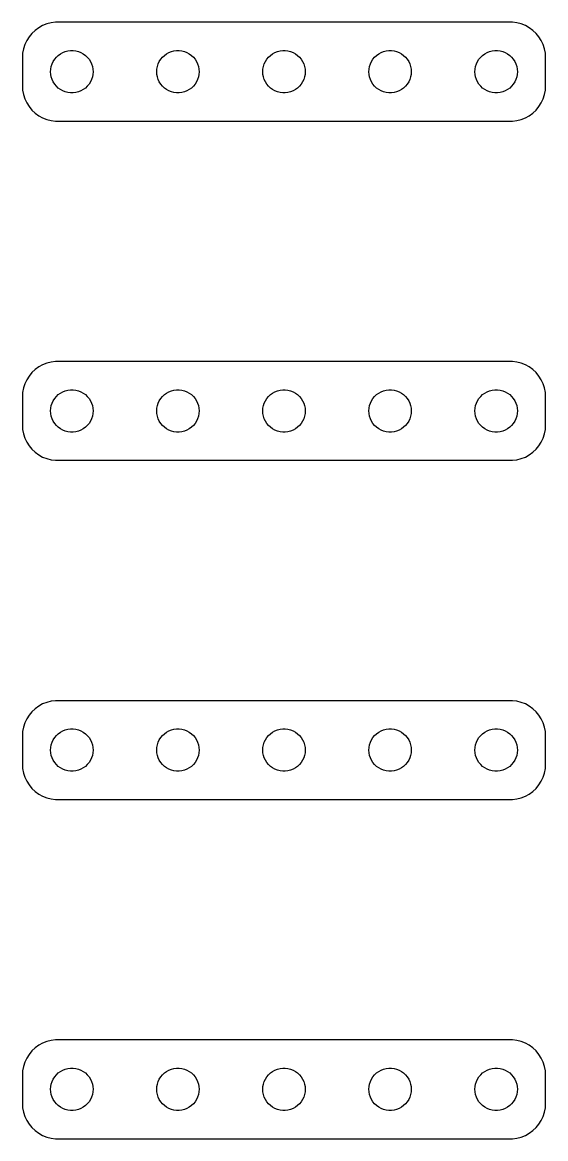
# Model space of a CAD drawing. Header units: metres. Extents: x -18.5 to 18.5, y 68.5 to 147.5.
import ezdxf

# ---------------------------------------------------------------- set-up
doc = ezdxf.new("R2010")
doc.units = ezdxf.units.M

msp = doc.modelspace()

# ---------------------------------------------------------------- linework, layer by layer
for p, q in [((-17.5936, 146.926), (-17.8224, 146.711)), ((-17.3396, 147.111), (-17.5936, 146.926)), ((-17.0644, 147.262), (-17.3396, 147.111)), ((-16.7725, 147.378), (-17.0644, 147.262)), ((-16.4684, 147.456), (-16.7725, 147.378)), ((-16.157, 147.495), (-16.4684, 147.456)), ((16.157, 147.495), (-16.157, 147.495)), ((16.4684, 147.456), (16.157, 147.495)), ((16.7725, 147.378), (16.4684, 147.456)), ((17.0644, 147.262), (16.7725, 147.378)), ((17.3396, 147.111), (17.0644, 147.262)), ((17.5936, 146.926), (17.3396, 147.111)), ((17.8224, 146.711), (17.5936, 146.926)), ((-18.1908, 146.204), (-18.3244, 145.92)), ((-18.0225, 146.469), (-18.1908, 146.204)), ((-17.8224, 146.711), (-18.0225, 146.469)), ((18.0225, 146.469), (17.8224, 146.711)), ((18.1908, 146.204), (18.0225, 146.469)), ((18.3244, 145.92), (18.1908, 146.204)), ((-18.4214, 145.622), (-18.4803, 145.313)), ((-18.3244, 145.92), (-18.4214, 145.622)), ((-15.8037, 145.266), (-15.6387, 145.357)), ((-15.6387, 145.357), (-15.4635, 145.427)), ((-15.4635, 145.427), (-15.2811, 145.473)), ((-15.2811, 145.473), (-15.0942, 145.497)), ((-15.0942, 145.497), (-14.9058, 145.497)), ((-14.9058, 145.497), (-14.7189, 145.473)), ((-14.7189, 145.473), (-14.5365, 145.427)), ((-14.5365, 145.427), (-14.3613, 145.357)), ((-14.3613, 145.357), (-14.1963, 145.266)), ((-8.30373, 145.266), (-8.13866, 145.357)), ((-8.13866, 145.357), (-7.96352, 145.427)), ((-7.96352, 145.427), (-7.78107, 145.473)), ((-7.78107, 145.473), (-7.59418, 145.497)), ((-7.59418, 145.497), (-7.40581, 145.497)), ((-7.40581, 145.497), (-7.21892, 145.473)), ((-7.21892, 145.473), (-7.03647, 145.427)), ((-7.03647, 145.427), (-6.86133, 145.357)), ((-6.86133, 145.357), (-6.69626, 145.266)), ((-0.803726, 145.266), (-0.638657, 145.357)), ((-0.638657, 145.357), (-0.463516, 145.427)), ((-0.463516, 145.427), (-0.281067, 145.473)), ((-0.281067, 145.473), (-0.094177, 145.497)), ((-0.094177, 145.497), (0.094177, 145.497)), ((0.094177, 145.497), (0.281067, 145.473)), ((0.281067, 145.473), (0.463516, 145.427)), ((0.463516, 145.427), (0.638657, 145.357)), ((0.638657, 145.357), (0.803726, 145.266)), ((6.69626, 145.266), (6.86133, 145.357)), ((6.86133, 145.357), (7.03647, 145.427)), ((7.03647, 145.427), (7.21892, 145.473)), ((7.21892, 145.473), (7.40581, 145.497)), ((7.40581, 145.497), (7.59418, 145.497)), ((7.59418, 145.497), (7.78107, 145.473)), ((7.78107, 145.473), (7.96352, 145.427)), ((7.96352, 145.427), (8.13866, 145.357)), ((8.13866, 145.357), (8.30373, 145.266)), ((14.1963, 145.266), (14.3613, 145.357)), ((14.3613, 145.357), (14.5365, 145.427)), ((14.5365, 145.427), (14.7189, 145.473)), ((14.7189, 145.473), (14.9058, 145.497)), ((14.9058, 145.497), (15.0942, 145.497)), ((15.0942, 145.497), (15.2811, 145.473)), ((15.2811, 145.473), (15.4635, 145.427)), ((15.4635, 145.427), (15.6387, 145.357)), ((15.6387, 145.357), (15.8037, 145.266)), ((18.4214, 145.622), (18.3244, 145.92)), ((18.4803, 145.313), (18.4214, 145.622)), ((-18.4803, 145.313), (-18.5, 145)), ((-18.5, 145), (-18.5, 143)), ((-16.4529, 144.373), (-16.3947, 144.552)), ((-16.3947, 144.552), (-16.3145, 144.723)), ((-16.3145, 144.723), (-16.2135, 144.882)), ((-16.2135, 144.882), (-16.0934, 145.027)), ((-16.0934, 145.027), (-15.9561, 145.156)), ((-15.9561, 145.156), (-15.8037, 145.266)), ((-14.1963, 145.266), (-14.0439, 145.156)), ((-14.0439, 145.156), (-13.9065, 145.027)), ((-13.9065, 145.027), (-13.7865, 144.882)), ((-13.7865, 144.882), (-13.6855, 144.723)), ((-13.6855, 144.723), (-13.6053, 144.552)), ((-13.6053, 144.552), (-13.5471, 144.373)), ((-8.95287, 144.373), (-8.89465, 144.552)), ((-8.89465, 144.552), (-8.81445, 144.723)), ((-8.81445, 144.723), (-8.71352, 144.882)), ((-8.71352, 144.882), (-8.59344, 145.027)), ((-8.59344, 145.027), (-8.45613, 145.156)), ((-8.45613, 145.156), (-8.30373, 145.266)), ((-6.69626, 145.266), (-6.54385, 145.156)), ((-6.54385, 145.156), (-6.40654, 145.027)), ((-6.40654, 145.027), (-6.28647, 144.882)), ((-6.28647, 144.882), (-6.18553, 144.723)), ((-6.18553, 144.723), (-6.10533, 144.552)), ((-6.10533, 144.552), (-6.04712, 144.373)), ((-1.45287, 144.373), (-1.39465, 144.552)), ((-1.39465, 144.552), (-1.31445, 144.723)), ((-1.31445, 144.723), (-1.21352, 144.882)), ((-1.21352, 144.882), (-1.09344, 145.027)), ((-1.09344, 145.027), (-0.956131, 145.156)), ((-0.956131, 145.156), (-0.803726, 145.266)), ((0.803726, 145.266), (0.956131, 145.156)), ((0.956131, 145.156), (1.09344, 145.027)), ((1.09344, 145.027), (1.21352, 144.882)), ((1.21352, 144.882), (1.31445, 144.723)), ((1.31445, 144.723), (1.39465, 144.552)), ((1.39465, 144.552), (1.45287, 144.373)), ((6.04712, 144.373), (6.10533, 144.552)), ((6.10533, 144.552), (6.18553, 144.723)), ((6.18553, 144.723), (6.28647, 144.882)), ((6.28647, 144.882), (6.40654, 145.027)), ((6.40654, 145.027), (6.54385, 145.156)), ((6.54385, 145.156), (6.69626, 145.266)), ((8.30373, 145.266), (8.45613, 145.156)), ((8.45613, 145.156), (8.59344, 145.027)), ((8.59344, 145.027), (8.71352, 144.882)), ((8.71352, 144.882), (8.81445, 144.723)), ((8.81445, 144.723), (8.89465, 144.552)), ((8.89465, 144.552), (8.95287, 144.373)), ((13.5471, 144.373), (13.6053, 144.552)), ((13.6053, 144.552), (13.6855, 144.723)), ((13.6855, 144.723), (13.7865, 144.882)), ((13.7865, 144.882), (13.9065, 145.027)), ((13.9065, 145.027), (14.0439, 145.156)), ((14.0439, 145.156), (14.1963, 145.266)), ((15.8037, 145.266), (15.9561, 145.156)), ((15.9561, 145.156), (16.0934, 145.027)), ((16.0934, 145.027), (16.2135, 144.882)), ((16.2135, 144.882), (16.3145, 144.723)), ((16.3145, 144.723), (16.3947, 144.552)), ((16.3947, 144.552), (16.4529, 144.373)), ((18.5, 145), (18.4803, 145.313)), ((18.5, 143), (18.5, 145)), ((-16.5, 144), (-16.4882, 144.188)), ((-16.4882, 143.812), (-16.5, 144)), ((-16.4882, 144.188), (-16.4529, 144.373)), ((-16.4529, 143.627), (-16.4882, 143.812)), ((-13.5471, 144.373), (-13.5118, 144.188)), ((-13.5118, 143.812), (-13.5471, 143.627)), ((-13.5118, 144.188), (-13.5, 144)), ((-13.5, 144), (-13.5118, 143.812)), ((-9, 144), (-8.98816, 144.188)), ((-8.98816, 143.812), (-9, 144)), ((-8.98816, 144.188), (-8.95287, 144.373)), ((-8.95287, 143.627), (-8.98816, 143.812)), ((-6.04712, 144.373), (-6.01183, 144.188)), ((-6.01183, 143.812), (-6.04712, 143.627)), ((-6.01183, 144.188), (-6, 144)), ((-6, 144), (-6.01183, 143.812)), ((-1.5, 144), (-1.48816, 144.188)), ((-1.48816, 143.812), (-1.5, 144)), ((-1.48816, 144.188), (-1.45287, 144.373)), ((-1.45287, 143.627), (-1.48816, 143.812)), ((1.45287, 144.373), (1.48816, 144.188)), ((1.48816, 143.812), (1.45287, 143.627)), ((1.48816, 144.188), (1.5, 144)), ((1.5, 144), (1.48816, 143.812)), ((6, 144), (6.01183, 144.188)), ((6.01183, 143.812), (6, 144)), ((6.01183, 144.188), (6.04712, 144.373)), ((6.04712, 143.627), (6.01183, 143.812)), ((8.95287, 144.373), (8.98816, 144.188)), ((8.98816, 143.812), (8.95287, 143.627)), ((8.98816, 144.188), (9, 144)), ((9, 144), (8.98816, 143.812)), ((13.5, 144), (13.5118, 144.188)), ((13.5118, 143.812), (13.5, 144)), ((13.5118, 144.188), (13.5471, 144.373)), ((13.5471, 143.627), (13.5118, 143.812)), ((16.4529, 144.373), (16.4882, 144.188)), ((16.4882, 143.812), (16.4529, 143.627)), ((16.4882, 144.188), (16.5, 144)), ((16.5, 144), (16.4882, 143.812)), ((-18.5, 143), (-18.4803, 142.687)), ((-16.3947, 143.448), (-16.4529, 143.627)), ((-16.3145, 143.277), (-16.3947, 143.448)), ((-16.2135, 143.118), (-16.3145, 143.277)), ((-16.0934, 142.973), (-16.2135, 143.118)), ((-15.9561, 142.844), (-16.0934, 142.973)), ((-13.9065, 142.973), (-14.0439, 142.844)), ((-13.7865, 143.118), (-13.9065, 142.973)), ((-13.6855, 143.277), (-13.7865, 143.118)), ((-13.6053, 143.448), (-13.6855, 143.277)), ((-13.5471, 143.627), (-13.6053, 143.448)), ((-8.89465, 143.448), (-8.95287, 143.627)), ((-8.81445, 143.277), (-8.89465, 143.448)), ((-8.71352, 143.118), (-8.81445, 143.277)), ((-8.59344, 142.973), (-8.71352, 143.118)), ((-8.45613, 142.844), (-8.59344, 142.973)), ((-6.40654, 142.973), (-6.54385, 142.844)), ((-6.28647, 143.118), (-6.40654, 142.973)), ((-6.18553, 143.277), (-6.28647, 143.118)), ((-6.10533, 143.448), (-6.18553, 143.277)), ((-6.04712, 143.627), (-6.10533, 143.448)), ((-1.39465, 143.448), (-1.45287, 143.627)), ((-1.31445, 143.277), (-1.39465, 143.448)), ((-1.21352, 143.118), (-1.31445, 143.277)), ((-1.09344, 142.973), (-1.21352, 143.118)), ((-0.956131, 142.844), (-1.09344, 142.973)), ((1.09344, 142.973), (0.956131, 142.844)), ((1.21352, 143.118), (1.09344, 142.973)), ((1.31445, 143.277), (1.21352, 143.118)), ((1.39465, 143.448), (1.31445, 143.277)), ((1.45287, 143.627), (1.39465, 143.448)), ((6.10533, 143.448), (6.04712, 143.627)), ((6.18553, 143.277), (6.10533, 143.448)), ((6.28647, 143.118), (6.18553, 143.277)), ((6.40654, 142.973), (6.28647, 143.118)), ((6.54385, 142.844), (6.40654, 142.973)), ((8.59344, 142.973), (8.45613, 142.844)), ((8.71352, 143.118), (8.59344, 142.973)), ((8.81445, 143.277), (8.71352, 143.118)), ((8.89465, 143.448), (8.81445, 143.277)), ((8.95287, 143.627), (8.89465, 143.448)), ((13.6053, 143.448), (13.5471, 143.627)), ((13.6855, 143.277), (13.6053, 143.448)), ((13.7865, 143.118), (13.6855, 143.277)), ((13.9065, 142.973), (13.7865, 143.118)), ((14.0439, 142.844), (13.9065, 142.973)), ((16.0934, 142.973), (15.9561, 142.844)), ((16.2135, 143.118), (16.0934, 142.973)), ((16.3145, 143.277), (16.2135, 143.118)), ((16.3947, 143.448), (16.3145, 143.277)), ((16.4529, 143.627), (16.3947, 143.448)), ((18.4803, 142.687), (18.5, 143)), ((-18.4803, 142.687), (-18.4214, 142.378)), ((-18.4214, 142.378), (-18.3244, 142.08)), ((-15.8037, 142.734), (-15.9561, 142.844)), ((-15.6387, 142.643), (-15.8037, 142.734)), ((-15.4635, 142.573), (-15.6387, 142.643)), ((-15.2811, 142.527), (-15.4635, 142.573)), ((-15.0942, 142.503), (-15.2811, 142.527)), ((-14.9058, 142.503), (-15.0942, 142.503)), ((-14.7189, 142.527), (-14.9058, 142.503)), ((-14.5365, 142.573), (-14.7189, 142.527)), ((-14.3613, 142.643), (-14.5365, 142.573)), ((-14.1963, 142.734), (-14.3613, 142.643)), ((-14.0439, 142.844), (-14.1963, 142.734)), ((-8.30373, 142.734), (-8.45613, 142.844)), ((-8.13866, 142.643), (-8.30373, 142.734)), ((-7.96352, 142.573), (-8.13866, 142.643)), ((-7.78107, 142.527), (-7.96352, 142.573)), ((-7.59418, 142.503), (-7.78107, 142.527)), ((-7.40581, 142.503), (-7.59418, 142.503)), ((-7.21892, 142.527), (-7.40581, 142.503)), ((-7.03647, 142.573), (-7.21892, 142.527)), ((-6.86133, 142.643), (-7.03647, 142.573)), ((-6.69626, 142.734), (-6.86133, 142.643)), ((-6.54385, 142.844), (-6.69626, 142.734)), ((-0.803726, 142.734), (-0.956131, 142.844)), ((-0.638657, 142.643), (-0.803726, 142.734)), ((-0.463516, 142.573), (-0.638657, 142.643)), ((-0.281067, 142.527), (-0.463516, 142.573)), ((-0.094177, 142.503), (-0.281067, 142.527)), ((0.094177, 142.503), (-0.094177, 142.503)), ((0.281067, 142.527), (0.094177, 142.503)), ((0.463516, 142.573), (0.281067, 142.527)), ((0.638657, 142.643), (0.463516, 142.573)), ((0.803726, 142.734), (0.638657, 142.643)), ((0.956131, 142.844), (0.803726, 142.734)), ((6.69626, 142.734), (6.54385, 142.844)), ((6.86133, 142.643), (6.69626, 142.734)), ((7.03647, 142.573), (6.86133, 142.643)), ((7.21892, 142.527), (7.03647, 142.573)), ((7.40581, 142.503), (7.21892, 142.527)), ((7.59418, 142.503), (7.40581, 142.503)), ((7.78107, 142.527), (7.59418, 142.503)), ((7.96352, 142.573), (7.78107, 142.527)), ((8.13866, 142.643), (7.96352, 142.573)), ((8.30373, 142.734), (8.13866, 142.643)), ((8.45613, 142.844), (8.30373, 142.734)), ((14.1963, 142.734), (14.0439, 142.844)), ((14.3613, 142.643), (14.1963, 142.734)), ((14.5365, 142.573), (14.3613, 142.643)), ((14.7189, 142.527), (14.5365, 142.573)), ((14.9058, 142.503), (14.7189, 142.527)), ((15.0942, 142.503), (14.9058, 142.503)), ((15.2811, 142.527), (15.0942, 142.503)), ((15.4635, 142.573), (15.2811, 142.527)), ((15.6387, 142.643), (15.4635, 142.573)), ((15.8037, 142.734), (15.6387, 142.643)), ((15.9561, 142.844), (15.8037, 142.734)), ((18.3244, 142.08), (18.4214, 142.378)), ((18.4214, 142.378), (18.4803, 142.687)), ((-18.3244, 142.08), (-18.1908, 141.796)), ((-18.1908, 141.796), (-18.0225, 141.531)), ((-18.0225, 141.531), (-17.8224, 141.289)), ((17.8224, 141.289), (18.0225, 141.531)), ((18.0225, 141.531), (18.1908, 141.796)), ((18.1908, 141.796), (18.3244, 142.08)), ((-17.8224, 141.289), (-17.5936, 141.074)), ((-17.5936, 141.074), (-17.3396, 140.889)), ((-17.3396, 140.889), (-17.0644, 140.738)), ((-17.0644, 140.738), (-16.7725, 140.622)), ((-16.7725, 140.622), (-16.4684, 140.544)), ((16.4684, 140.544), (16.7725, 140.622)), ((16.7725, 140.622), (17.0644, 140.738)), ((17.0644, 140.738), (17.3396, 140.889)), ((17.3396, 140.889), (17.5936, 141.074)), ((17.5936, 141.074), (17.8224, 141.289)), ((-16.4684, 140.544), (-16.157, 140.505)), ((-16.157, 140.505), (16.157, 140.505)), ((16.157, 140.505), (16.4684, 140.544)), ((-17.0644, 123.262), (-17.3396, 123.111)), ((-16.7725, 123.378), (-17.0644, 123.262)), ((-16.4684, 123.456), (-16.7725, 123.378)), ((-16.157, 123.495), (-16.4684, 123.456)), ((16.157, 123.495), (-16.157, 123.495)), ((16.4684, 123.456), (16.157, 123.495)), ((16.7725, 123.378), (16.4684, 123.456)), ((17.0644, 123.262), (16.7725, 123.378)), ((17.3396, 123.111), (17.0644, 123.262)), ((-18.0225, 122.469), (-18.1908, 122.204)), ((-17.8224, 122.711), (-18.0225, 122.469)), ((-17.5936, 122.926), (-17.8224, 122.711)), ((-17.3396, 123.111), (-17.5936, 122.926)), ((17.5936, 122.926), (17.3396, 123.111)), ((17.8224, 122.711), (17.5936, 122.926)), ((18.0225, 122.469), (17.8224, 122.711)), ((18.1908, 122.204), (18.0225, 122.469)), ((-18.3244, 121.92), (-18.4214, 121.622)), ((-18.1908, 122.204), (-18.3244, 121.92)), ((18.3244, 121.92), (18.1908, 122.204)), ((18.4214, 121.622), (18.3244, 121.92)), ((-18.4803, 121.313), (-18.5, 121)), ((-18.5, 121), (-18.5, 119)), ((-18.4214, 121.622), (-18.4803, 121.313)), ((-16.3145, 120.723), (-16.2135, 120.882)), ((-16.2135, 120.882), (-16.0934, 121.027)), ((-16.0934, 121.027), (-15.9561, 121.156)), ((-15.9561, 121.156), (-15.8037, 121.266)), ((-15.8037, 121.266), (-15.6387, 121.357)), ((-15.6387, 121.357), (-15.4635, 121.427)), ((-15.4635, 121.427), (-15.2811, 121.473)), ((-15.2811, 121.473), (-15.0942, 121.497)), ((-15.0942, 121.497), (-14.9058, 121.497)), ((-14.9058, 121.497), (-14.7189, 121.473)), ((-14.7189, 121.473), (-14.5365, 121.427)), ((-14.5365, 121.427), (-14.3613, 121.357)), ((-14.3613, 121.357), (-14.1963, 121.266)), ((-14.1963, 121.266), (-14.0439, 121.156)), ((-14.0439, 121.156), (-13.9065, 121.027)), ((-13.9065, 121.027), (-13.7865, 120.882)), ((-13.7865, 120.882), (-13.6855, 120.723)), ((-8.81445, 120.723), (-8.71352, 120.882)), ((-8.71352, 120.882), (-8.59344, 121.027)), ((-8.59344, 121.027), (-8.45613, 121.156)), ((-8.45613, 121.156), (-8.30373, 121.266)), ((-8.30373, 121.266), (-8.13866, 121.357)), ((-8.13866, 121.357), (-7.96352, 121.427)), ((-7.96352, 121.427), (-7.78107, 121.473)), ((-7.78107, 121.473), (-7.59418, 121.497)), ((-7.59418, 121.497), (-7.40581, 121.497)), ((-7.40581, 121.497), (-7.21892, 121.473)), ((-7.21892, 121.473), (-7.03647, 121.427)), ((-7.03647, 121.427), (-6.86133, 121.357)), ((-6.86133, 121.357), (-6.69626, 121.266)), ((-6.69626, 121.266), (-6.54385, 121.156)), ((-6.54385, 121.156), (-6.40654, 121.027)), ((-6.40654, 121.027), (-6.28647, 120.882)), ((-6.28647, 120.882), (-6.18553, 120.723)), ((-1.31445, 120.723), (-1.21352, 120.882)), ((-1.21352, 120.882), (-1.09344, 121.027)), ((-1.09344, 121.027), (-0.956131, 121.156)), ((-0.956131, 121.156), (-0.803726, 121.266)), ((-0.803726, 121.266), (-0.638657, 121.357)), ((-0.638657, 121.357), (-0.463516, 121.427)), ((-0.463516, 121.427), (-0.281067, 121.473)), ((-0.281067, 121.473), (-0.094177, 121.497)), ((-0.094177, 121.497), (0.094177, 121.497)), ((0.094177, 121.497), (0.281067, 121.473)), ((0.281067, 121.473), (0.463516, 121.427)), ((0.463516, 121.427), (0.638657, 121.357)), ((0.638657, 121.357), (0.803726, 121.266)), ((0.803726, 121.266), (0.956131, 121.156)), ((0.956131, 121.156), (1.09344, 121.027)), ((1.09344, 121.027), (1.21352, 120.882)), ((1.21352, 120.882), (1.31445, 120.723)), ((6.18553, 120.723), (6.28647, 120.882)), ((6.28647, 120.882), (6.40654, 121.027)), ((6.40654, 121.027), (6.54385, 121.156)), ((6.54385, 121.156), (6.69626, 121.266)), ((6.69626, 121.266), (6.86133, 121.357)), ((6.86133, 121.357), (7.03647, 121.427)), ((7.03647, 121.427), (7.21892, 121.473)), ((7.21892, 121.473), (7.40581, 121.497)), ((7.40581, 121.497), (7.59418, 121.497)), ((7.59418, 121.497), (7.78107, 121.473)), ((7.78107, 121.473), (7.96352, 121.427)), ((7.96352, 121.427), (8.13866, 121.357)), ((8.13866, 121.357), (8.30373, 121.266)), ((8.30373, 121.266), (8.45613, 121.156)), ((8.45613, 121.156), (8.59344, 121.027)), ((8.59344, 121.027), (8.71352, 120.882)), ((8.71352, 120.882), (8.81445, 120.723)), ((13.6855, 120.723), (13.7865, 120.882)), ((13.7865, 120.882), (13.9065, 121.027)), ((13.9065, 121.027), (14.0439, 121.156)), ((14.0439, 121.156), (14.1963, 121.266)), ((14.1963, 121.266), (14.3613, 121.357)), ((14.3613, 121.357), (14.5365, 121.427)), ((14.5365, 121.427), (14.7189, 121.473)), ((14.7189, 121.473), (14.9058, 121.497)), ((14.9058, 121.497), (15.0942, 121.497)), ((15.0942, 121.497), (15.2811, 121.473)), ((15.2811, 121.473), (15.4635, 121.427)), ((15.4635, 121.427), (15.6387, 121.357)), ((15.6387, 121.357), (15.8037, 121.266)), ((15.8037, 121.266), (15.9561, 121.156)), ((15.9561, 121.156), (16.0934, 121.027)), ((16.0934, 121.027), (16.2135, 120.882)), ((16.2135, 120.882), (16.3145, 120.723)), ((18.4803, 121.313), (18.4214, 121.622)), ((18.5, 121), (18.4803, 121.313)), ((18.5, 119), (18.5, 121)), ((-16.5, 120), (-16.4882, 120.188)), ((-16.4882, 120.188), (-16.4529, 120.373)), ((-16.4529, 120.373), (-16.3947, 120.552)), ((-16.3947, 120.552), (-16.3145, 120.723)), ((-13.6855, 120.723), (-13.6053, 120.552)), ((-13.6053, 120.552), (-13.5471, 120.373)), ((-13.5471, 120.373), (-13.5118, 120.188)), ((-13.5118, 120.188), (-13.5, 120)), ((-9, 120), (-8.98816, 120.188)), ((-8.98816, 120.188), (-8.95287, 120.373)), ((-8.95287, 120.373), (-8.89465, 120.552)), ((-8.89465, 120.552), (-8.81445, 120.723)), ((-6.18553, 120.723), (-6.10533, 120.552)), ((-6.10533, 120.552), (-6.04712, 120.373)), ((-6.04712, 120.373), (-6.01183, 120.188)), ((-6.01183, 120.188), (-6, 120)), ((-1.5, 120), (-1.48816, 120.188)), ((-1.48816, 120.188), (-1.45287, 120.373)), ((-1.45287, 120.373), (-1.39465, 120.552)), ((-1.39465, 120.552), (-1.31445, 120.723)), ((1.31445, 120.723), (1.39465, 120.552)), ((1.39465, 120.552), (1.45287, 120.373)), ((1.45287, 120.373), (1.48816, 120.188)), ((1.48816, 120.188), (1.5, 120)), ((6, 120), (6.01183, 120.188)), ((6.01183, 120.188), (6.04712, 120.373)), ((6.04712, 120.373), (6.10533, 120.552)), ((6.10533, 120.552), (6.18553, 120.723)), ((8.81445, 120.723), (8.89465, 120.552)), ((8.89465, 120.552), (8.95287, 120.373)), ((8.95287, 120.373), (8.98816, 120.188)), ((8.98816, 120.188), (9, 120)), ((13.5, 120), (13.5118, 120.188)), ((13.5118, 120.188), (13.5471, 120.373)), ((13.5471, 120.373), (13.6053, 120.552)), ((13.6053, 120.552), (13.6855, 120.723)), ((16.3145, 120.723), (16.3947, 120.552)), ((16.3947, 120.552), (16.4529, 120.373)), ((16.4529, 120.373), (16.4882, 120.188)), ((16.4882, 120.188), (16.5, 120)), ((-16.4882, 119.812), (-16.5, 120)), ((-16.4529, 119.627), (-16.4882, 119.812)), ((-16.3947, 119.448), (-16.4529, 119.627)), ((-16.3145, 119.277), (-16.3947, 119.448)), ((-16.2135, 119.118), (-16.3145, 119.277)), ((-13.6855, 119.277), (-13.7865, 119.118)), ((-13.6053, 119.448), (-13.6855, 119.277)), ((-13.5471, 119.627), (-13.6053, 119.448)), ((-13.5118, 119.812), (-13.5471, 119.627)), ((-13.5, 120), (-13.5118, 119.812)), ((-8.98816, 119.812), (-9, 120)), ((-8.95287, 119.627), (-8.98816, 119.812)), ((-8.89465, 119.448), (-8.95287, 119.627)), ((-8.81445, 119.277), (-8.89465, 119.448)), ((-8.71352, 119.118), (-8.81445, 119.277)), ((-6.18553, 119.277), (-6.28647, 119.118)), ((-6.10533, 119.448), (-6.18553, 119.277)), ((-6.04712, 119.627), (-6.10533, 119.448)), ((-6.01183, 119.812), (-6.04712, 119.627)), ((-6, 120), (-6.01183, 119.812)), ((-1.48816, 119.812), (-1.5, 120)), ((-1.45287, 119.627), (-1.48816, 119.812)), ((-1.39465, 119.448), (-1.45287, 119.627)), ((-1.31445, 119.277), (-1.39465, 119.448)), ((-1.21352, 119.118), (-1.31445, 119.277)), ((1.31445, 119.277), (1.21352, 119.118)), ((1.39465, 119.448), (1.31445, 119.277)), ((1.45287, 119.627), (1.39465, 119.448)), ((1.48816, 119.812), (1.45287, 119.627)), ((1.5, 120), (1.48816, 119.812)), ((6.01183, 119.812), (6, 120)), ((6.04712, 119.627), (6.01183, 119.812)), ((6.10533, 119.448), (6.04712, 119.627)), ((6.18553, 119.277), (6.10533, 119.448)), ((6.28647, 119.118), (6.18553, 119.277)), ((8.81445, 119.277), (8.71352, 119.118)), ((8.89465, 119.448), (8.81445, 119.277)), ((8.95287, 119.627), (8.89465, 119.448)), ((8.98816, 119.812), (8.95287, 119.627)), ((9, 120), (8.98816, 119.812)), ((13.5118, 119.812), (13.5, 120)), ((13.5471, 119.627), (13.5118, 119.812)), ((13.6053, 119.448), (13.5471, 119.627)), ((13.6855, 119.277), (13.6053, 119.448)), ((13.7865, 119.118), (13.6855, 119.277)), ((16.3145, 119.277), (16.2135, 119.118)), ((16.3947, 119.448), (16.3145, 119.277)), ((16.4529, 119.627), (16.3947, 119.448)), ((16.4882, 119.812), (16.4529, 119.627)), ((16.5, 120), (16.4882, 119.812)), ((-18.5, 119), (-18.4803, 118.687)), ((-18.4803, 118.687), (-18.4214, 118.378)), ((-16.0934, 118.973), (-16.2135, 119.118)), ((-15.9561, 118.844), (-16.0934, 118.973)), ((-15.8037, 118.734), (-15.9561, 118.844)), ((-15.6387, 118.643), (-15.8037, 118.734)), ((-15.4635, 118.573), (-15.6387, 118.643)), ((-15.2811, 118.527), (-15.4635, 118.573)), ((-15.0942, 118.503), (-15.2811, 118.527)), ((-14.9058, 118.503), (-15.0942, 118.503)), ((-14.7189, 118.527), (-14.9058, 118.503)), ((-14.5365, 118.573), (-14.7189, 118.527)), ((-14.3613, 118.643), (-14.5365, 118.573)), ((-14.1963, 118.734), (-14.3613, 118.643)), ((-14.0439, 118.844), (-14.1963, 118.734)), ((-13.9065, 118.973), (-14.0439, 118.844)), ((-13.7865, 119.118), (-13.9065, 118.973)), ((-8.59344, 118.973), (-8.71352, 119.118)), ((-8.45613, 118.844), (-8.59344, 118.973)), ((-8.30373, 118.734), (-8.45613, 118.844)), ((-8.13866, 118.643), (-8.30373, 118.734)), ((-7.96352, 118.573), (-8.13866, 118.643)), ((-7.78107, 118.527), (-7.96352, 118.573)), ((-7.59418, 118.503), (-7.78107, 118.527)), ((-7.40581, 118.503), (-7.59418, 118.503)), ((-7.21892, 118.527), (-7.40581, 118.503)), ((-7.03647, 118.573), (-7.21892, 118.527)), ((-6.86133, 118.643), (-7.03647, 118.573)), ((-6.69626, 118.734), (-6.86133, 118.643)), ((-6.54385, 118.844), (-6.69626, 118.734)), ((-6.40654, 118.973), (-6.54385, 118.844)), ((-6.28647, 119.118), (-6.40654, 118.973)), ((-1.09344, 118.973), (-1.21352, 119.118)), ((-0.956131, 118.844), (-1.09344, 118.973)), ((-0.803726, 118.734), (-0.956131, 118.844)), ((-0.638657, 118.643), (-0.803726, 118.734)), ((-0.463516, 118.573), (-0.638657, 118.643)), ((-0.281067, 118.527), (-0.463516, 118.573)), ((-0.094177, 118.503), (-0.281067, 118.527)), ((0.094177, 118.503), (-0.094177, 118.503)), ((0.281067, 118.527), (0.094177, 118.503)), ((0.463516, 118.573), (0.281067, 118.527)), ((0.638657, 118.643), (0.463516, 118.573)), ((0.803726, 118.734), (0.638657, 118.643)), ((0.956131, 118.844), (0.803726, 118.734)), ((1.09344, 118.973), (0.956131, 118.844)), ((1.21352, 119.118), (1.09344, 118.973)), ((6.40654, 118.973), (6.28647, 119.118)), ((6.54385, 118.844), (6.40654, 118.973)), ((6.69626, 118.734), (6.54385, 118.844)), ((6.86133, 118.643), (6.69626, 118.734)), ((7.03647, 118.573), (6.86133, 118.643)), ((7.21892, 118.527), (7.03647, 118.573)), ((7.40581, 118.503), (7.21892, 118.527)), ((7.59418, 118.503), (7.40581, 118.503)), ((7.78107, 118.527), (7.59418, 118.503)), ((7.96352, 118.573), (7.78107, 118.527)), ((8.13866, 118.643), (7.96352, 118.573)), ((8.30373, 118.734), (8.13866, 118.643)), ((8.45613, 118.844), (8.30373, 118.734)), ((8.59344, 118.973), (8.45613, 118.844)), ((8.71352, 119.118), (8.59344, 118.973)), ((13.9065, 118.973), (13.7865, 119.118)), ((14.0439, 118.844), (13.9065, 118.973)), ((14.1963, 118.734), (14.0439, 118.844)), ((14.3613, 118.643), (14.1963, 118.734)), ((14.5365, 118.573), (14.3613, 118.643)), ((14.7189, 118.527), (14.5365, 118.573)), ((14.9058, 118.503), (14.7189, 118.527)), ((15.0942, 118.503), (14.9058, 118.503)), ((15.2811, 118.527), (15.0942, 118.503)), ((15.4635, 118.573), (15.2811, 118.527)), ((15.6387, 118.643), (15.4635, 118.573)), ((15.8037, 118.734), (15.6387, 118.643)), ((15.9561, 118.844), (15.8037, 118.734)), ((16.0934, 118.973), (15.9561, 118.844)), ((16.2135, 119.118), (16.0934, 118.973)), ((18.4214, 118.378), (18.4803, 118.687)), ((18.4803, 118.687), (18.5, 119)), ((-18.4214, 118.378), (-18.3244, 118.08)), ((-18.3244, 118.08), (-18.1908, 117.796)), ((-18.1908, 117.796), (-18.0225, 117.531)), ((18.0225, 117.531), (18.1908, 117.796)), ((18.1908, 117.796), (18.3244, 118.08)), ((18.3244, 118.08), (18.4214, 118.378)), ((-18.0225, 117.531), (-17.8224, 117.289)), ((-17.8224, 117.289), (-17.5936, 117.074)), ((-17.5936, 117.074), (-17.3396, 116.889)), ((17.3396, 116.889), (17.5936, 117.074)), ((17.5936, 117.074), (17.8224, 117.289)), ((17.8224, 117.289), (18.0225, 117.531)), ((-17.3396, 116.889), (-17.0644, 116.738)), ((-17.0644, 116.738), (-16.7725, 116.622)), ((-16.7725, 116.622), (-16.4684, 116.544)), ((-16.4684, 116.544), (-16.157, 116.505)), ((-16.157, 116.505), (16.157, 116.505)), ((16.157, 116.505), (16.4684, 116.544)), ((16.4684, 116.544), (16.7725, 116.622)), ((16.7725, 116.622), (17.0644, 116.738)), ((17.0644, 116.738), (17.3396, 116.889)), ((-17.5936, 98.9263), (-17.8224, 98.7114)), ((-17.3396, 99.1108), (-17.5936, 98.9263)), ((-17.0644, 99.2621), (-17.3396, 99.1108)), ((-16.7725, 99.3776), (-17.0644, 99.2621)), ((-16.4684, 99.4557), (-16.7725, 99.3776)), ((-16.157, 99.4951), (-16.4684, 99.4557)), ((16.157, 99.4951), (-16.157, 99.4951)), ((16.4684, 99.4557), (16.157, 99.4951)), ((16.7725, 99.3776), (16.4684, 99.4557)), ((17.0644, 99.2621), (16.7725, 99.3776)), ((17.3396, 99.1108), (17.0644, 99.2621)), ((17.5936, 98.9263), (17.3396, 99.1108)), ((17.8224, 98.7114), (17.5936, 98.9263)), ((-18.1908, 98.2044), (-18.3244, 97.9203)), ((-18.0225, 98.4695), (-18.1908, 98.2044)), ((-17.8224, 98.7114), (-18.0225, 98.4695)), ((18.0225, 98.4695), (17.8224, 98.7114)), ((18.1908, 98.2044), (18.0225, 98.4695)), ((18.3244, 97.9203), (18.1908, 98.2044)), ((-18.4803, 97.3133), (-18.5, 97)), ((-18.4214, 97.6217), (-18.4803, 97.3133)), ((-18.3244, 97.9203), (-18.4214, 97.6217)), ((-15.9561, 97.1558), (-15.8037, 97.2665)), ((-15.8037, 97.2665), (-15.6387, 97.3572)), ((-15.6387, 97.3572), (-15.4635, 97.4266)), ((-15.4635, 97.4266), (-15.2811, 97.4734)), ((-15.2811, 97.4734), (-15.0942, 97.497)), ((-15.0942, 97.497), (-14.9058, 97.497)), ((-14.9058, 97.497), (-14.7189, 97.4734)), ((-14.7189, 97.4734), (-14.5365, 97.4266)), ((-14.5365, 97.4266), (-14.3613, 97.3572)), ((-14.3613, 97.3572), (-14.1963, 97.2665)), ((-14.1963, 97.2665), (-14.0439, 97.1558)), ((-8.45613, 97.1558), (-8.30373, 97.2665)), ((-8.30373, 97.2665), (-8.13866, 97.3572)), ((-8.13866, 97.3572), (-7.96352, 97.4266)), ((-7.96352, 97.4266), (-7.78107, 97.4734)), ((-7.78107, 97.4734), (-7.59418, 97.497)), ((-7.59418, 97.497), (-7.40581, 97.497)), ((-7.40581, 97.497), (-7.21892, 97.4734)), ((-7.21892, 97.4734), (-7.03647, 97.4266)), ((-7.03647, 97.4266), (-6.86133, 97.3572)), ((-6.86133, 97.3572), (-6.69626, 97.2665)), ((-6.69626, 97.2665), (-6.54385, 97.1558)), ((-0.956131, 97.1558), (-0.803726, 97.2665)), ((-0.803726, 97.2665), (-0.638657, 97.3572)), ((-0.638657, 97.3572), (-0.463516, 97.4266)), ((-0.463516, 97.4266), (-0.281067, 97.4734)), ((-0.281067, 97.4734), (-0.094177, 97.497)), ((-0.094177, 97.497), (0.094177, 97.497)), ((0.094177, 97.497), (0.281067, 97.4734)), ((0.281067, 97.4734), (0.463516, 97.4266)), ((0.463516, 97.4266), (0.638657, 97.3572)), ((0.638657, 97.3572), (0.803726, 97.2665)), ((0.803726, 97.2665), (0.956131, 97.1558)), ((6.54385, 97.1558), (6.69626, 97.2665)), ((6.69626, 97.2665), (6.86133, 97.3572)), ((6.86133, 97.3572), (7.03647, 97.4266)), ((7.03647, 97.4266), (7.21892, 97.4734)), ((7.21892, 97.4734), (7.40581, 97.497)), ((7.40581, 97.497), (7.59418, 97.497)), ((7.59418, 97.497), (7.78107, 97.4734)), ((7.78107, 97.4734), (7.96352, 97.4266)), ((7.96352, 97.4266), (8.13866, 97.3572)), ((8.13866, 97.3572), (8.30373, 97.2665)), ((8.30373, 97.2665), (8.45613, 97.1558)), ((14.0439, 97.1558), (14.1963, 97.2665)), ((14.1963, 97.2665), (14.3613, 97.3572)), ((14.3613, 97.3572), (14.5365, 97.4266)), ((14.5365, 97.4266), (14.7189, 97.4734)), ((14.7189, 97.4734), (14.9058, 97.497)), ((14.9058, 97.497), (15.0942, 97.497)), ((15.0942, 97.497), (15.2811, 97.4734)), ((15.2811, 97.4734), (15.4635, 97.4266)), ((15.4635, 97.4266), (15.6387, 97.3572)), ((15.6387, 97.3572), (15.8037, 97.2665)), ((15.8037, 97.2665), (15.9561, 97.1558)), ((18.4214, 97.6217), (18.3244, 97.9203)), ((18.4803, 97.3133), (18.4214, 97.6217)), ((18.5, 97), (18.4803, 97.3133)), ((-18.5, 97), (-18.5, 95)), ((-16.4882, 96.188), (-16.4529, 96.373)), ((-16.4529, 96.373), (-16.3947, 96.5522)), ((-16.3947, 96.5522), (-16.3145, 96.7226)), ((-16.3145, 96.7226), (-16.2135, 96.8817)), ((-16.2135, 96.8817), (-16.0934, 97.0268)), ((-16.0934, 97.0268), (-15.9561, 97.1558)), ((-14.0439, 97.1558), (-13.9065, 97.0268)), ((-13.9065, 97.0268), (-13.7865, 96.8817)), ((-13.7865, 96.8817), (-13.6855, 96.7226)), ((-13.6855, 96.7226), (-13.6053, 96.5522)), ((-13.6053, 96.5522), (-13.5471, 96.373)), ((-13.5471, 96.373), (-13.5118, 96.188)), ((-8.98816, 96.188), (-8.95287, 96.373)), ((-8.95287, 96.373), (-8.89465, 96.5522)), ((-8.89465, 96.5522), (-8.81445, 96.7226)), ((-8.81445, 96.7226), (-8.71352, 96.8817)), ((-8.71352, 96.8817), (-8.59344, 97.0268)), ((-8.59344, 97.0268), (-8.45613, 97.1558)), ((-6.54385, 97.1558), (-6.40654, 97.0268)), ((-6.40654, 97.0268), (-6.28647, 96.8817)), ((-6.28647, 96.8817), (-6.18553, 96.7226)), ((-6.18553, 96.7226), (-6.10533, 96.5522)), ((-6.10533, 96.5522), (-6.04712, 96.373)), ((-6.04712, 96.373), (-6.01183, 96.188)), ((-1.48816, 96.188), (-1.45287, 96.373)), ((-1.45287, 96.373), (-1.39465, 96.5522)), ((-1.39465, 96.5522), (-1.31445, 96.7226)), ((-1.31445, 96.7226), (-1.21352, 96.8817)), ((-1.21352, 96.8817), (-1.09344, 97.0268)), ((-1.09344, 97.0268), (-0.956131, 97.1558)), ((0.956131, 97.1558), (1.09344, 97.0268)), ((1.09344, 97.0268), (1.21352, 96.8817)), ((1.21352, 96.8817), (1.31445, 96.7226)), ((1.31445, 96.7226), (1.39465, 96.5522)), ((1.39465, 96.5522), (1.45287, 96.373)), ((1.45287, 96.373), (1.48816, 96.188)), ((6.01183, 96.188), (6.04712, 96.373)), ((6.04712, 96.373), (6.10533, 96.5522)), ((6.10533, 96.5522), (6.18553, 96.7226)), ((6.18553, 96.7226), (6.28647, 96.8817)), ((6.28647, 96.8817), (6.40654, 97.0268)), ((6.40654, 97.0268), (6.54385, 97.1558)), ((8.45613, 97.1558), (8.59344, 97.0268)), ((8.59344, 97.0268), (8.71352, 96.8817)), ((8.71352, 96.8817), (8.81445, 96.7226)), ((8.81445, 96.7226), (8.89465, 96.5522)), ((8.89465, 96.5522), (8.95287, 96.373)), ((8.95287, 96.373), (8.98816, 96.188)), ((13.5118, 96.188), (13.5471, 96.373)), ((13.5471, 96.373), (13.6053, 96.5522)), ((13.6053, 96.5522), (13.6855, 96.7226)), ((13.6855, 96.7226), (13.7865, 96.8817)), ((13.7865, 96.8817), (13.9065, 97.0268)), ((13.9065, 97.0268), (14.0439, 97.1558)), ((15.9561, 97.1558), (16.0934, 97.0268)), ((16.0934, 97.0268), (16.2135, 96.8817)), ((16.2135, 96.8817), (16.3145, 96.7226)), ((16.3145, 96.7226), (16.3947, 96.5522)), ((16.3947, 96.5522), (16.4529, 96.373)), ((16.4529, 96.373), (16.4882, 96.188)), ((18.5, 95), (18.5, 97)), ((-16.5, 96), (-16.4882, 96.188)), ((-16.4882, 95.812), (-16.5, 96)), ((-16.4529, 95.627), (-16.4882, 95.812)), ((-16.3947, 95.4478), (-16.4529, 95.627)), ((-13.5471, 95.627), (-13.6053, 95.4478)), ((-13.5118, 95.812), (-13.5471, 95.627)), ((-13.5118, 96.188), (-13.5, 96)), ((-13.5, 96), (-13.5118, 95.812)), ((-9, 96), (-8.98816, 96.188)), ((-8.98816, 95.812), (-9, 96)), ((-8.95287, 95.627), (-8.98816, 95.812)), ((-8.89465, 95.4478), (-8.95287, 95.627)), ((-6.04712, 95.627), (-6.10533, 95.4478)), ((-6.01183, 95.812), (-6.04712, 95.627)), ((-6.01183, 96.188), (-6, 96)), ((-6, 96), (-6.01183, 95.812)), ((-1.5, 96), (-1.48816, 96.188)), ((-1.48816, 95.812), (-1.5, 96)), ((-1.45287, 95.627), (-1.48816, 95.812)), ((-1.39465, 95.4478), (-1.45287, 95.627)), ((1.45287, 95.627), (1.39465, 95.4478)), ((1.48816, 95.812), (1.45287, 95.627)), ((1.48816, 96.188), (1.5, 96)), ((1.5, 96), (1.48816, 95.812)), ((6, 96), (6.01183, 96.188)), ((6.01183, 95.812), (6, 96)), ((6.04712, 95.627), (6.01183, 95.812)), ((6.10533, 95.4478), (6.04712, 95.627)), ((8.95287, 95.627), (8.89465, 95.4478)), ((8.98816, 95.812), (8.95287, 95.627)), ((8.98816, 96.188), (9, 96)), ((9, 96), (8.98816, 95.812)), ((13.5, 96), (13.5118, 96.188)), ((13.5118, 95.812), (13.5, 96)), ((13.5471, 95.627), (13.5118, 95.812)), ((13.6053, 95.4478), (13.5471, 95.627)), ((16.4529, 95.627), (16.3947, 95.4478)), ((16.4882, 95.812), (16.4529, 95.627)), ((16.4882, 96.188), (16.5, 96)), ((16.5, 96), (16.4882, 95.812)), ((-18.5, 95), (-18.4803, 94.6867)), ((-16.3145, 95.2774), (-16.3947, 95.4478)), ((-16.2135, 95.1183), (-16.3145, 95.2774)), ((-16.0934, 94.9732), (-16.2135, 95.1183)), ((-15.9561, 94.8442), (-16.0934, 94.9732)), ((-15.8037, 94.7335), (-15.9561, 94.8442)), ((-14.0439, 94.8442), (-14.1963, 94.7335)), ((-13.9065, 94.9732), (-14.0439, 94.8442)), ((-13.7865, 95.1183), (-13.9065, 94.9732)), ((-13.6855, 95.2774), (-13.7865, 95.1183)), ((-13.6053, 95.4478), (-13.6855, 95.2774)), ((-8.81445, 95.2774), (-8.89465, 95.4478)), ((-8.71352, 95.1183), (-8.81445, 95.2774)), ((-8.59344, 94.9732), (-8.71352, 95.1183)), ((-8.45613, 94.8442), (-8.59344, 94.9732)), ((-8.30373, 94.7335), (-8.45613, 94.8442)), ((-6.54385, 94.8442), (-6.69626, 94.7335)), ((-6.40654, 94.9732), (-6.54385, 94.8442)), ((-6.28647, 95.1183), (-6.40654, 94.9732)), ((-6.18553, 95.2774), (-6.28647, 95.1183)), ((-6.10533, 95.4478), (-6.18553, 95.2774)), ((-1.31445, 95.2774), (-1.39465, 95.4478)), ((-1.21352, 95.1183), (-1.31445, 95.2774)), ((-1.09344, 94.9732), (-1.21352, 95.1183)), ((-0.956131, 94.8442), (-1.09344, 94.9732)), ((-0.803726, 94.7335), (-0.956131, 94.8442)), ((0.956131, 94.8442), (0.803726, 94.7335)), ((1.09344, 94.9732), (0.956131, 94.8442)), ((1.21352, 95.1183), (1.09344, 94.9732)), ((1.31445, 95.2774), (1.21352, 95.1183)), ((1.39465, 95.4478), (1.31445, 95.2774)), ((6.18553, 95.2774), (6.10533, 95.4478)), ((6.28647, 95.1183), (6.18553, 95.2774)), ((6.40654, 94.9732), (6.28647, 95.1183)), ((6.54385, 94.8442), (6.40654, 94.9732)), ((6.69626, 94.7335), (6.54385, 94.8442)), ((8.45613, 94.8442), (8.30373, 94.7335)), ((8.59344, 94.9732), (8.45613, 94.8442)), ((8.71352, 95.1183), (8.59344, 94.9732)), ((8.81445, 95.2774), (8.71352, 95.1183)), ((8.89465, 95.4478), (8.81445, 95.2774)), ((13.6855, 95.2774), (13.6053, 95.4478)), ((13.7865, 95.1183), (13.6855, 95.2774)), ((13.9065, 94.9732), (13.7865, 95.1183)), ((14.0439, 94.8442), (13.9065, 94.9732)), ((14.1963, 94.7335), (14.0439, 94.8442)), ((15.9561, 94.8442), (15.8037, 94.7335)), ((16.0934, 94.9732), (15.9561, 94.8442)), ((16.2135, 95.1183), (16.0934, 94.9732)), ((16.3145, 95.2774), (16.2135, 95.1183)), ((16.3947, 95.4478), (16.3145, 95.2774)), ((18.4803, 94.6867), (18.5, 95)), ((-18.4803, 94.6867), (-18.4214, 94.3783)), ((-18.4214, 94.3783), (-18.3244, 94.0797)), ((-18.3244, 94.0797), (-18.1908, 93.7956)), ((-15.6387, 94.6428), (-15.8037, 94.7335)), ((-15.4635, 94.5734), (-15.6387, 94.6428)), ((-15.2811, 94.5266), (-15.4635, 94.5734)), ((-15.0942, 94.503), (-15.2811, 94.5266)), ((-14.9058, 94.503), (-15.0942, 94.503)), ((-14.7189, 94.5266), (-14.9058, 94.503)), ((-14.5365, 94.5734), (-14.7189, 94.5266)), ((-14.3613, 94.6428), (-14.5365, 94.5734)), ((-14.1963, 94.7335), (-14.3613, 94.6428)), ((-8.13866, 94.6428), (-8.30373, 94.7335)), ((-7.96352, 94.5734), (-8.13866, 94.6428)), ((-7.78107, 94.5266), (-7.96352, 94.5734)), ((-7.59418, 94.503), (-7.78107, 94.5266)), ((-7.40581, 94.503), (-7.59418, 94.503)), ((-7.21892, 94.5266), (-7.40581, 94.503)), ((-7.03647, 94.5734), (-7.21892, 94.5266)), ((-6.86133, 94.6428), (-7.03647, 94.5734)), ((-6.69626, 94.7335), (-6.86133, 94.6428)), ((-0.638657, 94.6428), (-0.803726, 94.7335)), ((-0.463516, 94.5734), (-0.638657, 94.6428)), ((-0.281067, 94.5266), (-0.463516, 94.5734)), ((-0.094177, 94.503), (-0.281067, 94.5266)), ((0.094177, 94.503), (-0.094177, 94.503)), ((0.281067, 94.5266), (0.094177, 94.503)), ((0.463516, 94.5734), (0.281067, 94.5266)), ((0.638657, 94.6428), (0.463516, 94.5734)), ((0.803726, 94.7335), (0.638657, 94.6428)), ((6.86133, 94.6428), (6.69626, 94.7335)), ((7.03647, 94.5734), (6.86133, 94.6428)), ((7.21892, 94.5266), (7.03647, 94.5734)), ((7.40581, 94.503), (7.21892, 94.5266)), ((7.59418, 94.503), (7.40581, 94.503)), ((7.78107, 94.5266), (7.59418, 94.503)), ((7.96352, 94.5734), (7.78107, 94.5266)), ((8.13866, 94.6428), (7.96352, 94.5734)), ((8.30373, 94.7335), (8.13866, 94.6428)), ((14.3613, 94.6428), (14.1963, 94.7335)), ((14.5365, 94.5734), (14.3613, 94.6428)), ((14.7189, 94.5266), (14.5365, 94.5734)), ((14.9058, 94.503), (14.7189, 94.5266)), ((15.0942, 94.503), (14.9058, 94.503)), ((15.2811, 94.5266), (15.0942, 94.503)), ((15.4635, 94.5734), (15.2811, 94.5266)), ((15.6387, 94.6428), (15.4635, 94.5734)), ((15.8037, 94.7335), (15.6387, 94.6428)), ((18.1908, 93.7956), (18.3244, 94.0797)), ((18.3244, 94.0797), (18.4214, 94.3783)), ((18.4214, 94.3783), (18.4803, 94.6867)), ((-18.1908, 93.7956), (-18.0225, 93.5305)), ((-18.0225, 93.5305), (-17.8224, 93.2886)), ((-17.8224, 93.2886), (-17.5936, 93.0737)), ((17.5936, 93.0737), (17.8224, 93.2886)), ((17.8224, 93.2886), (18.0225, 93.5305)), ((18.0225, 93.5305), (18.1908, 93.7956)), ((-17.5936, 93.0737), (-17.3396, 92.8892)), ((-17.3396, 92.8892), (-17.0644, 92.7379)), ((-17.0644, 92.7379), (-16.7725, 92.6224)), ((-16.7725, 92.6224), (-16.4684, 92.5443)), ((-16.4684, 92.5443), (-16.157, 92.5049)), ((-16.157, 92.5049), (16.157, 92.5049)), ((16.157, 92.5049), (16.4684, 92.5443)), ((16.4684, 92.5443), (16.7725, 92.6224)), ((16.7725, 92.6224), (17.0644, 92.7379)), ((17.0644, 92.7379), (17.3396, 92.8892)), ((17.3396, 92.8892), (17.5936, 93.0737)), ((-17.3396, 75.1108), (-17.5936, 74.9263)), ((-17.0644, 75.2621), (-17.3396, 75.1108)), ((-16.7725, 75.3776), (-17.0644, 75.2621)), ((-16.4684, 75.4557), (-16.7725, 75.3776)), ((-16.157, 75.4951), (-16.4684, 75.4557)), ((16.157, 75.4951), (-16.157, 75.4951)), ((16.4684, 75.4557), (16.157, 75.4951)), ((16.7725, 75.3776), (16.4684, 75.4557)), ((17.0644, 75.2621), (16.7725, 75.3776)), ((17.3396, 75.1108), (17.0644, 75.2621)), ((17.5936, 74.9263), (17.3396, 75.1108)), ((-18.0225, 74.4695), (-18.1908, 74.2044)), ((-17.8224, 74.7114), (-18.0225, 74.4695)), ((-17.5936, 74.9263), (-17.8224, 74.7114)), ((17.8224, 74.7114), (17.5936, 74.9263)), ((18.0225, 74.4695), (17.8224, 74.7114)), ((18.1908, 74.2044), (18.0225, 74.4695)), ((-18.4214, 73.6217), (-18.4803, 73.3133)), ((-18.3244, 73.9203), (-18.4214, 73.6217)), ((-18.1908, 74.2044), (-18.3244, 73.9203)), ((-15.4635, 73.4266), (-15.2811, 73.4734)), ((-15.2811, 73.4734), (-15.0942, 73.497)), ((-15.0942, 73.497), (-14.9058, 73.497)), ((-14.9058, 73.497), (-14.7189, 73.4734)), ((-14.7189, 73.4734), (-14.5365, 73.4266)), ((-7.96352, 73.4266), (-7.78107, 73.4734)), ((-7.78107, 73.4734), (-7.59418, 73.497)), ((-7.59418, 73.497), (-7.40581, 73.497)), ((-7.40581, 73.497), (-7.21892, 73.4734)), ((-7.21892, 73.4734), (-7.03647, 73.4266)), ((-0.463516, 73.4266), (-0.281067, 73.4734)), ((-0.281067, 73.4734), (-0.094177, 73.497)), ((-0.094177, 73.497), (0.094177, 73.497)), ((0.094177, 73.497), (0.281067, 73.4734)), ((0.281067, 73.4734), (0.463516, 73.4266)), ((7.03647, 73.4266), (7.21892, 73.4734)), ((7.21892, 73.4734), (7.40581, 73.497)), ((7.40581, 73.497), (7.59418, 73.497)), ((7.59418, 73.497), (7.78107, 73.4734)), ((7.78107, 73.4734), (7.96352, 73.4266)), ((14.5365, 73.4266), (14.7189, 73.4734)), ((14.7189, 73.4734), (14.9058, 73.497)), ((14.9058, 73.497), (15.0942, 73.497)), ((15.0942, 73.497), (15.2811, 73.4734)), ((15.2811, 73.4734), (15.4635, 73.4266)), ((18.3244, 73.9203), (18.1908, 74.2044)), ((18.4214, 73.6217), (18.3244, 73.9203)), ((18.4803, 73.3133), (18.4214, 73.6217)), ((-18.4803, 73.3133), (-18.5, 73)), ((-18.5, 73), (-18.5, 71)), ((-16.3947, 72.5522), (-16.3145, 72.7226)), ((-16.3145, 72.7226), (-16.2135, 72.8817)), ((-16.2135, 72.8817), (-16.0934, 73.0268)), ((-16.0934, 73.0268), (-15.9561, 73.1558)), ((-15.9561, 73.1558), (-15.8037, 73.2665)), ((-15.8037, 73.2665), (-15.6387, 73.3572)), ((-15.6387, 73.3572), (-15.4635, 73.4266)), ((-14.5365, 73.4266), (-14.3613, 73.3572)), ((-14.3613, 73.3572), (-14.1963, 73.2665)), ((-14.1963, 73.2665), (-14.0439, 73.1558)), ((-14.0439, 73.1558), (-13.9065, 73.0268)), ((-13.9065, 73.0268), (-13.7865, 72.8817)), ((-13.7865, 72.8817), (-13.6855, 72.7226)), ((-13.6855, 72.7226), (-13.6053, 72.5522)), ((-8.89465, 72.5522), (-8.81445, 72.7226)), ((-8.81445, 72.7226), (-8.71352, 72.8817)), ((-8.71352, 72.8817), (-8.59344, 73.0268)), ((-8.59344, 73.0268), (-8.45613, 73.1558)), ((-8.45613, 73.1558), (-8.30373, 73.2665)), ((-8.30373, 73.2665), (-8.13866, 73.3572)), ((-8.13866, 73.3572), (-7.96352, 73.4266)), ((-7.03647, 73.4266), (-6.86133, 73.3572)), ((-6.86133, 73.3572), (-6.69626, 73.2665)), ((-6.69626, 73.2665), (-6.54385, 73.1558)), ((-6.54385, 73.1558), (-6.40654, 73.0268)), ((-6.40654, 73.0268), (-6.28647, 72.8817)), ((-6.28647, 72.8817), (-6.18553, 72.7226)), ((-6.18553, 72.7226), (-6.10533, 72.5522)), ((-1.39465, 72.5522), (-1.31445, 72.7226)), ((-1.31445, 72.7226), (-1.21352, 72.8817)), ((-1.21352, 72.8817), (-1.09344, 73.0268)), ((-1.09344, 73.0268), (-0.956131, 73.1558)), ((-0.956131, 73.1558), (-0.803726, 73.2665)), ((-0.803726, 73.2665), (-0.638657, 73.3572)), ((-0.638657, 73.3572), (-0.463516, 73.4266)), ((0.463516, 73.4266), (0.638657, 73.3572)), ((0.638657, 73.3572), (0.803726, 73.2665)), ((0.803726, 73.2665), (0.956131, 73.1558)), ((0.956131, 73.1558), (1.09344, 73.0268)), ((1.09344, 73.0268), (1.21352, 72.8817)), ((1.21352, 72.8817), (1.31445, 72.7226)), ((1.31445, 72.7226), (1.39465, 72.5522)), ((6.10533, 72.5522), (6.18553, 72.7226)), ((6.18553, 72.7226), (6.28647, 72.8817)), ((6.28647, 72.8817), (6.40654, 73.0268)), ((6.40654, 73.0268), (6.54385, 73.1558)), ((6.54385, 73.1558), (6.69626, 73.2665)), ((6.69626, 73.2665), (6.86133, 73.3572)), ((6.86133, 73.3572), (7.03647, 73.4266)), ((7.96352, 73.4266), (8.13866, 73.3572)), ((8.13866, 73.3572), (8.30373, 73.2665)), ((8.30373, 73.2665), (8.45613, 73.1558)), ((8.45613, 73.1558), (8.59344, 73.0268)), ((8.59344, 73.0268), (8.71352, 72.8817)), ((8.71352, 72.8817), (8.81445, 72.7226)), ((8.81445, 72.7226), (8.89465, 72.5522)), ((13.6053, 72.5522), (13.6855, 72.7226)), ((13.6855, 72.7226), (13.7865, 72.8817)), ((13.7865, 72.8817), (13.9065, 73.0268)), ((13.9065, 73.0268), (14.0439, 73.1558)), ((14.0439, 73.1558), (14.1963, 73.2665)), ((14.1963, 73.2665), (14.3613, 73.3572)), ((14.3613, 73.3572), (14.5365, 73.4266)), ((15.4635, 73.4266), (15.6387, 73.3572)), ((15.6387, 73.3572), (15.8037, 73.2665)), ((15.8037, 73.2665), (15.9561, 73.1558)), ((15.9561, 73.1558), (16.0934, 73.0268)), ((16.0934, 73.0268), (16.2135, 72.8817)), ((16.2135, 72.8817), (16.3145, 72.7226)), ((16.3145, 72.7226), (16.3947, 72.5522)), ((18.5, 73), (18.4803, 73.3133)), ((18.5, 71), (18.5, 73)), ((-16.5, 72), (-16.4882, 72.188)), ((-16.4882, 71.812), (-16.5, 72)), ((-16.4882, 72.188), (-16.4529, 72.373)), ((-16.4529, 72.373), (-16.3947, 72.5522)), ((-13.6053, 72.5522), (-13.5471, 72.373)), ((-13.5471, 72.373), (-13.5118, 72.188)), ((-13.5118, 72.188), (-13.5, 72)), ((-13.5, 72), (-13.5118, 71.812)), ((-9, 72), (-8.98816, 72.188)), ((-8.98816, 71.812), (-9, 72)), ((-8.98816, 72.188), (-8.95287, 72.373)), ((-8.95287, 72.373), (-8.89465, 72.5522)), ((-6.10533, 72.5522), (-6.04712, 72.373)), ((-6.04712, 72.373), (-6.01183, 72.188)), ((-6.01183, 72.188), (-6, 72)), ((-6, 72), (-6.01183, 71.812)), ((-1.5, 72), (-1.48816, 72.188)), ((-1.48816, 71.812), (-1.5, 72)), ((-1.48816, 72.188), (-1.45287, 72.373)), ((-1.45287, 72.373), (-1.39465, 72.5522)), ((1.39465, 72.5522), (1.45287, 72.373)), ((1.45287, 72.373), (1.48816, 72.188)), ((1.48816, 72.188), (1.5, 72)), ((1.5, 72), (1.48816, 71.812)), ((6, 72), (6.01183, 72.188)), ((6.01183, 71.812), (6, 72)), ((6.01183, 72.188), (6.04712, 72.373)), ((6.04712, 72.373), (6.10533, 72.5522)), ((8.89465, 72.5522), (8.95287, 72.373)), ((8.95287, 72.373), (8.98816, 72.188)), ((8.98816, 72.188), (9, 72)), ((9, 72), (8.98816, 71.812)), ((13.5, 72), (13.5118, 72.188)), ((13.5118, 71.812), (13.5, 72)), ((13.5118, 72.188), (13.5471, 72.373)), ((13.5471, 72.373), (13.6053, 72.5522)), ((16.3947, 72.5522), (16.4529, 72.373)), ((16.4529, 72.373), (16.4882, 72.188)), ((16.4882, 72.188), (16.5, 72)), ((16.5, 72), (16.4882, 71.812)), ((-16.4529, 71.627), (-16.4882, 71.812)), ((-16.3947, 71.4478), (-16.4529, 71.627)), ((-16.3145, 71.2774), (-16.3947, 71.4478)), ((-16.2135, 71.1183), (-16.3145, 71.2774)), ((-16.0934, 70.9732), (-16.2135, 71.1183)), ((-13.7865, 71.1183), (-13.9065, 70.9732)), ((-13.6855, 71.2774), (-13.7865, 71.1183)), ((-13.6053, 71.4478), (-13.6855, 71.2774)), ((-13.5471, 71.627), (-13.6053, 71.4478)), ((-13.5118, 71.812), (-13.5471, 71.627)), ((-8.95287, 71.627), (-8.98816, 71.812)), ((-8.89465, 71.4478), (-8.95287, 71.627)), ((-8.81445, 71.2774), (-8.89465, 71.4478)), ((-8.71352, 71.1183), (-8.81445, 71.2774)), ((-8.59344, 70.9732), (-8.71352, 71.1183)), ((-6.28647, 71.1183), (-6.40654, 70.9732)), ((-6.18553, 71.2774), (-6.28647, 71.1183)), ((-6.10533, 71.4478), (-6.18553, 71.2774)), ((-6.04712, 71.627), (-6.10533, 71.4478)), ((-6.01183, 71.812), (-6.04712, 71.627)), ((-1.45287, 71.627), (-1.48816, 71.812)), ((-1.39465, 71.4478), (-1.45287, 71.627)), ((-1.31445, 71.2774), (-1.39465, 71.4478)), ((-1.21352, 71.1183), (-1.31445, 71.2774)), ((-1.09344, 70.9732), (-1.21352, 71.1183)), ((1.21352, 71.1183), (1.09344, 70.9732)), ((1.31445, 71.2774), (1.21352, 71.1183)), ((1.39465, 71.4478), (1.31445, 71.2774)), ((1.45287, 71.627), (1.39465, 71.4478)), ((1.48816, 71.812), (1.45287, 71.627)), ((6.04712, 71.627), (6.01183, 71.812)), ((6.10533, 71.4478), (6.04712, 71.627)), ((6.18553, 71.2774), (6.10533, 71.4478)), ((6.28647, 71.1183), (6.18553, 71.2774)), ((6.40654, 70.9732), (6.28647, 71.1183)), ((8.71352, 71.1183), (8.59344, 70.9732)), ((8.81445, 71.2774), (8.71352, 71.1183)), ((8.89465, 71.4478), (8.81445, 71.2774)), ((8.95287, 71.627), (8.89465, 71.4478)), ((8.98816, 71.812), (8.95287, 71.627)), ((13.5471, 71.627), (13.5118, 71.812)), ((13.6053, 71.4478), (13.5471, 71.627)), ((13.6855, 71.2774), (13.6053, 71.4478)), ((13.7865, 71.1183), (13.6855, 71.2774)), ((13.9065, 70.9732), (13.7865, 71.1183)), ((16.2135, 71.1183), (16.0934, 70.9732)), ((16.3145, 71.2774), (16.2135, 71.1183)), ((16.3947, 71.4478), (16.3145, 71.2774)), ((16.4529, 71.627), (16.3947, 71.4478)), ((16.4882, 71.812), (16.4529, 71.627)), ((-18.5, 71), (-18.4803, 70.6867)), ((-18.4803, 70.6867), (-18.4214, 70.3783)), ((-18.4214, 70.3783), (-18.3244, 70.0797)), ((-15.9561, 70.8442), (-16.0934, 70.9732)), ((-15.8037, 70.7335), (-15.9561, 70.8442)), ((-15.6387, 70.6428), (-15.8037, 70.7335)), ((-15.4635, 70.5734), (-15.6387, 70.6428)), ((-15.2811, 70.5266), (-15.4635, 70.5734)), ((-15.0942, 70.503), (-15.2811, 70.5266)), ((-14.9058, 70.503), (-15.0942, 70.503)), ((-14.7189, 70.5266), (-14.9058, 70.503)), ((-14.5365, 70.5734), (-14.7189, 70.5266)), ((-14.3613, 70.6428), (-14.5365, 70.5734)), ((-14.1963, 70.7335), (-14.3613, 70.6428)), ((-14.0439, 70.8442), (-14.1963, 70.7335)), ((-13.9065, 70.9732), (-14.0439, 70.8442)), ((-8.45613, 70.8442), (-8.59344, 70.9732)), ((-8.30373, 70.7335), (-8.45613, 70.8442)), ((-8.13866, 70.6428), (-8.30373, 70.7335)), ((-7.96352, 70.5734), (-8.13866, 70.6428)), ((-7.78107, 70.5266), (-7.96352, 70.5734)), ((-7.59418, 70.503), (-7.78107, 70.5266)), ((-7.40581, 70.503), (-7.59418, 70.503)), ((-7.21892, 70.5266), (-7.40581, 70.503)), ((-7.03647, 70.5734), (-7.21892, 70.5266)), ((-6.86133, 70.6428), (-7.03647, 70.5734)), ((-6.69626, 70.7335), (-6.86133, 70.6428)), ((-6.54385, 70.8442), (-6.69626, 70.7335)), ((-6.40654, 70.9732), (-6.54385, 70.8442)), ((-0.956131, 70.8442), (-1.09344, 70.9732)), ((-0.803726, 70.7335), (-0.956131, 70.8442)), ((-0.638657, 70.6428), (-0.803726, 70.7335)), ((-0.463516, 70.5734), (-0.638657, 70.6428)), ((-0.281067, 70.5266), (-0.463516, 70.5734)), ((-0.094177, 70.503), (-0.281067, 70.5266)), ((0.094177, 70.503), (-0.094177, 70.503)), ((0.281067, 70.5266), (0.094177, 70.503)), ((0.463516, 70.5734), (0.281067, 70.5266)), ((0.638657, 70.6428), (0.463516, 70.5734)), ((0.803726, 70.7335), (0.638657, 70.6428)), ((0.956131, 70.8442), (0.803726, 70.7335)), ((1.09344, 70.9732), (0.956131, 70.8442)), ((6.54385, 70.8442), (6.40654, 70.9732)), ((6.69626, 70.7335), (6.54385, 70.8442)), ((6.86133, 70.6428), (6.69626, 70.7335)), ((7.03647, 70.5734), (6.86133, 70.6428)), ((7.21892, 70.5266), (7.03647, 70.5734)), ((7.40581, 70.503), (7.21892, 70.5266)), ((7.59418, 70.503), (7.40581, 70.503)), ((7.78107, 70.5266), (7.59418, 70.503)), ((7.96352, 70.5734), (7.78107, 70.5266)), ((8.13866, 70.6428), (7.96352, 70.5734)), ((8.30373, 70.7335), (8.13866, 70.6428)), ((8.45613, 70.8442), (8.30373, 70.7335)), ((8.59344, 70.9732), (8.45613, 70.8442)), ((14.0439, 70.8442), (13.9065, 70.9732)), ((14.1963, 70.7335), (14.0439, 70.8442)), ((14.3613, 70.6428), (14.1963, 70.7335)), ((14.5365, 70.5734), (14.3613, 70.6428)), ((14.7189, 70.5266), (14.5365, 70.5734)), ((14.9058, 70.503), (14.7189, 70.5266)), ((15.0942, 70.503), (14.9058, 70.503)), ((15.2811, 70.5266), (15.0942, 70.503)), ((15.4635, 70.5734), (15.2811, 70.5266)), ((15.6387, 70.6428), (15.4635, 70.5734)), ((15.8037, 70.7335), (15.6387, 70.6428)), ((15.9561, 70.8442), (15.8037, 70.7335)), ((16.0934, 70.9732), (15.9561, 70.8442)), ((18.3244, 70.0797), (18.4214, 70.3783)), ((18.4214, 70.3783), (18.4803, 70.6867)), ((18.4803, 70.6867), (18.5, 71)), ((-18.3244, 70.0797), (-18.1908, 69.7956)), ((-18.1908, 69.7956), (-18.0225, 69.5305)), ((-18.0225, 69.5305), (-17.8224, 69.2886)), ((17.8224, 69.2886), (18.0225, 69.5305)), ((18.0225, 69.5305), (18.1908, 69.7956)), ((18.1908, 69.7956), (18.3244, 70.0797)), ((-17.8224, 69.2886), (-17.5936, 69.0737)), ((-17.5936, 69.0737), (-17.3396, 68.8892)), ((-17.3396, 68.8892), (-17.0644, 68.7379)), ((-17.0644, 68.7379), (-16.7725, 68.6224)), ((16.7725, 68.6224), (17.0644, 68.7379)), ((17.0644, 68.7379), (17.3396, 68.8892)), ((17.3396, 68.8892), (17.5936, 69.0737)), ((17.5936, 69.0737), (17.8224, 69.2886)), ((-16.7725, 68.6224), (-16.4684, 68.5443)), ((-16.4684, 68.5443), (-16.157, 68.5049)), ((-16.157, 68.5049), (16.157, 68.5049)), ((16.157, 68.5049), (16.4684, 68.5443)), ((16.4684, 68.5443), (16.7725, 68.6224))]:
    msp.add_line(p, q)

doc.saveas('drawing.dxf')
